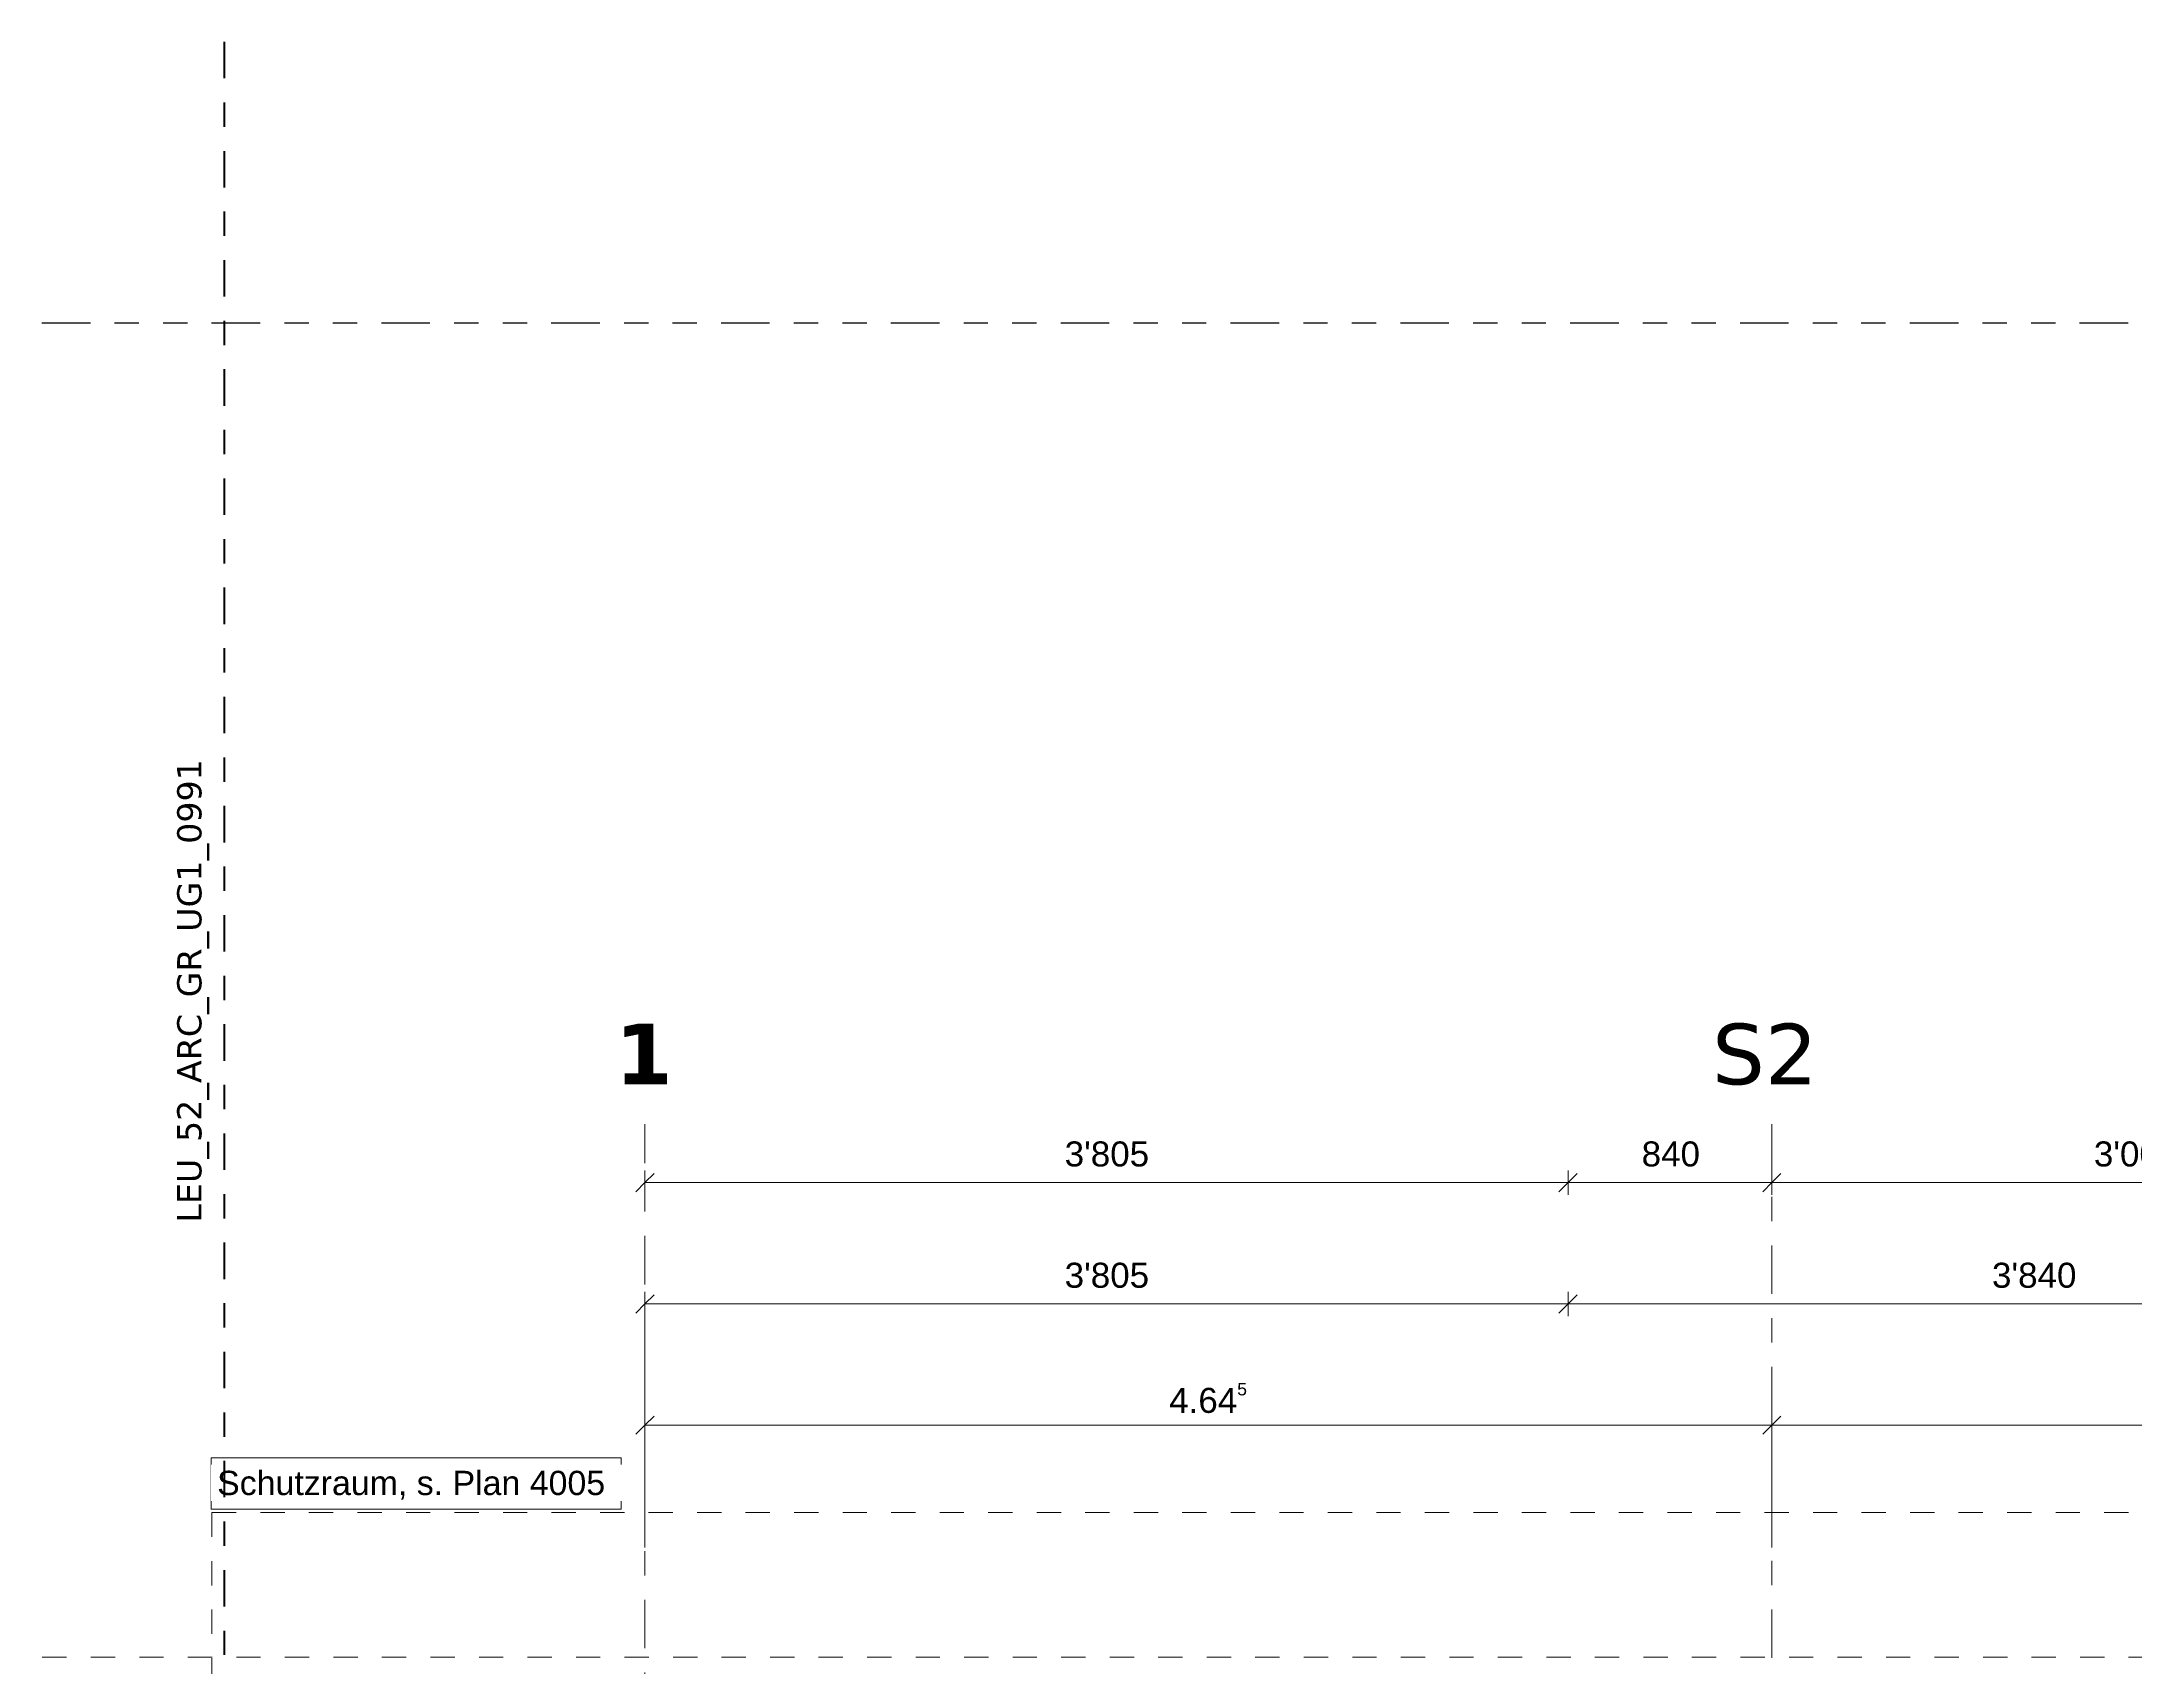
# Model space of a CAD drawing. Header units: metres. Extents: x -35.6 to 33, y -4 to 38.1.
# Drawn here: x -33.71 to -25.08, y 31.41 to 38.1 of the extents above; entities that cross this region are included whole.
import ezdxf

# ---------------------------------------------------------------- set-up
doc = ezdxf.new("R2010")
doc.units = ezdxf.units.M
for name, pattern in [('_Grundgrenze_', [0.45, 0.2, -0.05, 0.05, -0.05, 0.05, -0.05]), ('_Rasterlinie_', [0.375, 0.2, -0.05, 0.075, -0.05]), ('_Strichliert - Fein_', [0.15, 0.1, -0.05]), ('Strichpunkt - Fein', [0.2, 0.1, -0.05, 0, -0.05]), ('Strichpunkt - Mittel', [0.35, 0.15, -0.1, 0, -0.1]), ('Strichpunkt - Weit', [0.5, 0.2, -0.15, 0, -0.15])]:
    doc.linetypes.add(name, pattern=pattern)
for name, color, linetype, lineweight in [('A-____-____-DIMS', 7, 'Continuous', 5), ('A-____-____-DIMS-50', 7, 'Continuous', 5), ('A-____-NOTE-TEXT', 7, 'Continuous', 9), ('A-DETL-GENF-OTLN', 7, 'Continuous', 9), ('S-GRID-____-OTLN', 7, 'Continuous', 5)]:
    doc.layers.add(name, color=color, linetype=linetype, lineweight=lineweight)
for name, color, linetype, lineweight, true_color in [('A-____-MATC-OTLN', 7, 'Strichpunkt - Mittel', 40, 0x0080ff), ('A-DETL-____-OTLN', 5, 'Continuous', 9, 0x0000ff), ('C-PROP-LINE-OTLN', 7, '_Grundgrenze_', 25, 0x800000), ('G-____-____-SYMB', 7, 'Strichpunkt - Weit', 5, 0x008080), ('S-GRID-____-IDEN', 7, 'Continuous', 9, 0x5555aa)]:
    doc.layers.add(name, color=color, linetype=linetype, lineweight=lineweight, true_color=true_color)
doc.styles.add('Arial', font='arial.ttf', dxfattribs={"height": 0.1})
doc.styles.add('Arial_B', font='arial.ttf', dxfattribs={"height": 0.103175})
doc.styles.add('Verdana_2', font='verdana.ttf', dxfattribs={"height": 0.1})
doc.styles.add('Verdana_B', font='verdana.ttf', dxfattribs={"height": 0.25})
doc.dimstyles.new('SUB_Rohbau', dxfattribs={"dimscale": 0.3048, "dimtxt": 0.102026, "dimasz": 0.246063, "dimexe": 0.164042, "dimexo": 0.0625, "dimgap": 0.123031, "dimtad": 1, "dimdec": 0, "dimlfac": 1000, "dimzin": 0, "dimdsep": 46, "dimtxsty": 'Arial_B', "dimblk1": 'OBLIQUE', "dimblk2": 'OBLIQUE', "dimsah": 1, "dimcen": 0.09, "dimazin": 0, "dimtfac": 1, "dimtdec": 4, "dimtix": 1, "dimtmove": 0, "dimatfit": 3, "dimfxl": 0.164042, "dimfxlon": 1, "dimtvp": 1, "dimtfill": 1, "dimtolj": 1, "dimtzin": 0, "dimarcsym": 2})
doc.dimstyles.new('SUB_Rohbau_Aussen_Vermassung', dxfattribs={"dimscale": 0.3048, "dimtxt": 0.102026, "dimasz": 0.246063, "dimexe": 0.164042, "dimexo": 0.0625, "dimgap": 0.123031, "dimtad": 1, "dimrnd": 0.005, "dimzin": 0, "dimdsep": 46, "dimtxsty": 'Arial_B', "dimblk1": 'OBLIQUE', "dimblk2": 'OBLIQUE', "dimsah": 1, "dimcen": 0.09, "dimazin": 0, "dimtfac": 1, "dimtdec": 4, "dimtix": 1, "dimtmove": 0, "dimatfit": 3, "dimfxl": 1.64042, "dimfxlon": 1, "dimtvp": 1, "dimtfill": 1, "dimtolj": 1, "dimtzin": 0, "dimarcsym": 2})

# ---------------------------------------------------------------- blocks, each defined once
blk = doc.blocks.new('Family - ___-13919876--01_UG_OK_FFB_AF_ro')
at = {"layer": 'C-PROP-LINE-OTLN'}
blk.add_line((-33.7091, 36.9456), (23.307, 36.9456), dxfattribs=at)
blk = doc.blocks.new('DE_Detailverweis - mit_Rahmen-56961560--01_UG_OK_FFB_AF_ro')
at = {"layer": 'A-DETL-GENF-OTLN', "color": 30, "linetype": 'Strichpunkt - Fein', "true_color": 0xff8000}
for q in [(38.935, 14.2248), (0, 0)]:
    blk.add_line((0, 14.2248), q, dxfattribs=at)
blk = doc.blocks.new('DIMBLOCK1--01_UG_OK_FFB_AF_ro')
at = {"layer": 'A-____-____-DIMS-50'}
for p, q in [((-31.223, 32.4016), (-31.223, 32.4516)), ((-31.223, 32.4016), (-31.1855, 32.4391)), ((-26.578, 32.4016), (-26.578, 32.4516)), ((-26.578, 32.4016), (-26.5405, 32.4391)), ((-31.223, 32.4016), (-31.2605, 32.3641)), ((-31.223, 32.4016), (-26.578, 32.4016)), ((-31.223, 32.4016), (-31.223, 31.8977)), ((-26.578, 32.4016), (-26.6155, 32.3641)), ((-26.578, 32.4016), (-26.578, 31.8977))]:
    blk.add_line(p, q, dxfattribs=at)
at = {"layer": 'A-____-____-DIMS-50', "color": 0, "insert": (-29.0622, 32.5762), "char_height": 0.103175, "width": 0.388091, "attachment_point": 1, "line_spacing_factor": 0.941778, "style": 'Arial_B', "bg_fill": 3, "box_fill_scale": 1.25, "bg_fill_color": 256, "bg_fill_true_color": 13158600, "bg_fill_transparency": 0}
blk.add_mtext('4.64\\A2\\H0.5x;\\S5^  ;\\H2x;', dxfattribs=at)
blk = doc.blocks.new('_Oblique')
at = {"color": 0, "linetype": 'ByBlock', "lineweight": -2}
blk.add_line((-0.5, -0.5), (0.5, 0.5), dxfattribs=at)
blk = doc.blocks.new('DIMBLOCK2--01_UG_OK_FFB_AF_ro')
at = {"layer": 'A-____-____-DIMS-50'}
for p, q in [((-26.578, 32.4016), (-26.578, 32.4516)), ((-26.578, 32.4016), (-26.5405, 32.4391)), ((-21.988, 32.4016), (-21.988, 32.4516)), ((-21.988, 32.4016), (-21.9505, 32.4391)), ((-26.578, 32.4016), (-26.6155, 32.3641)), ((-26.578, 32.4016), (-21.988, 32.4016)), ((-26.578, 32.4016), (-26.578, 31.8977)), ((-21.988, 32.4016), (-22.0255, 32.3641)), ((-21.988, 32.4016), (-21.988, 31.8977))]:
    blk.add_line(p, q, dxfattribs=at)
at = {"layer": 'A-____-____-DIMS-50', "color": 0, "insert": (-24.4187, 32.5762), "char_height": 0.10317, "width": 0.325653, "attachment_point": 1, "line_spacing_factor": 0.941778, "style": 'Arial_B', "bg_fill": 3, "box_fill_scale": 1.25, "bg_fill_color": 256, "bg_fill_true_color": 13158600, "bg_fill_transparency": 0}
blk.add_mtext('4.59', dxfattribs=at)
blk = doc.blocks.new('DIMBLOCK1139--01_UG_OK_FFB_AF_ro')
at = {"layer": 'A-____-____-DIMS-50'}
for p, q in [((-31.223, 32.9016), (-31.223, 32.9516)), ((-27.418, 32.9016), (-27.418, 32.9516)), ((-31.223, 32.9016), (-31.2605, 32.8641)), ((-31.223, 32.9016), (-31.1855, 32.9391)), ((-31.223, 32.9016), (-27.418, 32.9016)), ((-31.223, 32.9016), (-31.223, 32.3977)), ((-27.418, 32.9016), (-27.4555, 32.8641)), ((-27.418, 32.9016), (-27.3805, 32.9391)), ((-27.418, 32.9016), (-27.418, 32.8516))]:
    blk.add_line(p, q, dxfattribs=at)
at = {"layer": 'A-____-____-DIMS-50', "color": 0, "insert": (-29.493, 33.0714), "char_height": 0.10317, "width": 0.413934, "attachment_point": 1, "line_spacing_factor": 0.941778, "style": 'Arial_B', "bg_fill": 3, "box_fill_scale": 1.25, "bg_fill_color": 256, "bg_fill_true_color": 13158600, "bg_fill_transparency": 0}
blk.add_mtext("3'805", dxfattribs=at)
blk = doc.blocks.new('DIMBLOCK1140--01_UG_OK_FFB_AF_ro')
at = {"layer": 'A-____-____-DIMS-50'}
for p, q in [((-27.418, 32.9016), (-27.418, 32.9516)), ((-23.578, 32.9016), (-23.578, 32.9516)), ((-27.418, 32.9016), (-27.4555, 32.8641)), ((-27.418, 32.9016), (-27.3805, 32.9391)), ((-27.418, 32.9016), (-23.578, 32.9016)), ((-27.418, 32.9016), (-27.418, 32.8516)), ((-23.578, 32.9016), (-23.6155, 32.8641)), ((-23.578, 32.9016), (-23.5405, 32.9391)), ((-23.578, 32.9016), (-23.578, 32.8546))]:
    blk.add_line(p, q, dxfattribs=at)
at = {"layer": 'A-____-____-DIMS-50', "color": 0, "insert": (-25.6705, 33.0714), "char_height": 0.10317, "width": 0.413934, "attachment_point": 1, "line_spacing_factor": 0.941778, "style": 'Arial_B', "bg_fill": 3, "box_fill_scale": 1.25, "bg_fill_color": 256, "bg_fill_true_color": 13158600, "bg_fill_transparency": 0}
blk.add_mtext("3'840", dxfattribs=at)
blk = doc.blocks.new('DIMBLOCK1152--01_UG_OK_FFB_AF_ro')
at = {"layer": 'A-____-____-DIMS-50'}
for p, q in [((-31.223, 33.4016), (-31.2605, 33.3641)), ((-31.223, 33.4016), (-31.223, 33.4516)), ((-31.223, 33.4016), (-31.1855, 33.4391)), ((-31.223, 33.4016), (-27.418, 33.4016)), ((-31.223, 33.4016), (-31.223, 33.3516)), ((-27.418, 33.4016), (-27.4555, 33.3641)), ((-27.418, 33.4016), (-27.418, 33.4516)), ((-27.418, 33.4016), (-27.3805, 33.4391)), ((-27.418, 33.4016), (-27.418, 33.3516))]:
    blk.add_line(p, q, dxfattribs=at)
at = {"layer": 'A-____-____-DIMS-50', "color": 0, "insert": (-29.493, 33.5714), "char_height": 0.10317, "width": 0.413934, "attachment_point": 1, "line_spacing_factor": 0.941778, "style": 'Arial_B', "bg_fill": 3, "box_fill_scale": 1.25, "bg_fill_color": 256, "bg_fill_true_color": 13158600, "bg_fill_transparency": 0}
blk.add_mtext("3'805", dxfattribs=at)
blk = doc.blocks.new('DIMBLOCK1153--01_UG_OK_FFB_AF_ro')
at = {"layer": 'A-____-____-DIMS-50'}
for p, q in [((-27.418, 33.4016), (-27.4555, 33.3641)), ((-27.418, 33.4016), (-27.418, 33.4516)), ((-27.418, 33.4016), (-27.3805, 33.4391)), ((-27.418, 33.4016), (-26.578, 33.4016)), ((-27.418, 33.4016), (-27.418, 33.3516)), ((-26.578, 33.4016), (-26.6155, 33.3641)), ((-26.578, 33.4016), (-26.578, 33.4516)), ((-26.578, 33.4016), (-26.5405, 33.4391)), ((-26.578, 33.4016), (-26.578, 33.3516))]:
    blk.add_line(p, q, dxfattribs=at)
at = {"layer": 'A-____-____-DIMS-50', "color": 0, "insert": (-27.1146, 33.5714), "char_height": 0.10317, "width": 0.279843, "attachment_point": 1, "line_spacing_factor": 0.941778, "style": 'Arial_B', "bg_fill": 3, "box_fill_scale": 1.25, "bg_fill_color": 256, "bg_fill_true_color": 13158600, "bg_fill_transparency": 0}
blk.add_mtext('840', dxfattribs=at)
blk = doc.blocks.new('DIMBLOCK1154--01_UG_OK_FFB_AF_ro')
at = {"layer": 'A-____-____-DIMS-50'}
for p, q in [((-26.578, 33.4016), (-26.6155, 33.3641)), ((-26.578, 33.4016), (-26.578, 33.4516)), ((-26.578, 33.4016), (-26.5405, 33.4391)), ((-26.578, 33.4016), (-23.578, 33.4016)), ((-26.578, 33.4016), (-26.578, 33.3516)), ((-23.578, 33.4016), (-23.6155, 33.3641)), ((-23.578, 33.4016), (-23.578, 33.4516)), ((-23.578, 33.4016), (-23.5405, 33.4391)), ((-23.578, 33.4016), (-23.578, 33.3516))]:
    blk.add_line(p, q, dxfattribs=at)
at = {"layer": 'A-____-____-DIMS-50', "color": 0, "insert": (-25.2505, 33.5714), "char_height": 0.10317, "width": 0.413934, "attachment_point": 1, "line_spacing_factor": 0.941778, "style": 'Arial_B', "bg_fill": 3, "box_fill_scale": 1.25, "bg_fill_color": 256, "bg_fill_true_color": 13158600, "bg_fill_transparency": 0}
blk.add_mtext("3'000", dxfattribs=at)

msp = doc.modelspace()

# ---------------------------------------------------------------- linework, layer by layer
at = {"layer": 'A-____-NOTE-TEXT', "color": 30, "lineweight": 5, "true_color": 0xff8000, "flags": 128}
msp.add_lwpolyline([(-33.0116, 32.2676), (-31.3211, 32.2676), (-31.3211, 32.0556), (-33.0116, 32.0556)], close=True, dxfattribs=at)
at = {"layer": 'A-DETL-____-OTLN', "color": 133, "linetype": '_Strichliert - Fein_', "true_color": 0x4cc3d9}
msp.add_line((26.3929, 31.4456), (-33.7091, 31.4456), dxfattribs=at)
at = {"layer": 'S-GRID-____-OTLN', "color": 8, "linetype": '_Rasterlinie_', "true_color": 0x808080}
msp.add_line((-26.578, 33.6425), (-26.578, 15.5711), dxfattribs=at)

# ---------------------------------------------------------------- block references
at = {"layer": 'A-DETL-GENF-OTLN', "color": 30, "true_color": 0xff8000}
msp.add_blockref('DE_Detailverweis - mit_Rahmen-56961560--01_UG_OK_FFB_AF_ro', (-33.008, 17.8166), dxfattribs=at)
at = {"layer": 'C-PROP-LINE-OTLN'}
msp.add_blockref('Family - ___-13919876--01_UG_OK_FFB_AF_ro', (0, 0), dxfattribs=at)

# ---------------------------------------------------------------- texts
at = {"layer": 'S-GRID-____-IDEN', "color": 8, "lineweight": 5, "true_color": 0x808080, "char_height": 0.25, "attachment_point": 1, "style": 'Verdana_B'}
for s, insert, width in [('\\fVerdana|b1|i0|c0|p34|;1', (-31.347, 34.057), 0.296624), ('S2', (-26.8245, 34.057), 0.593249)]:
    msp.add_mtext(s, dxfattribs=dict(at, insert=insert, width=width))

# ---------------------------------------------------------------- next in the draw order: texts
at = {"layer": 'A-____-NOTE-TEXT', "color": 30, "lineweight": 5, "true_color": 0xff8000, "insert": (-32.9866, 32.2136), "char_height": 0.1, "width": 1.984177, "attachment_point": 1, "style": 'Arial', "bg_fill": 3, "box_fill_scale": 1.25, "bg_fill_color": 256, "bg_fill_true_color": 13158600, "bg_fill_transparency": 0}
msp.add_mtext('Schutzraum, s. Plan 4005', dxfattribs=at)
at = {"layer": 'G-____-____-SYMB', "color": 150, "linetype": 'Continuous', "true_color": 0x0080ff, "insert": (-33.1513, 33.2368), "char_height": 0.1, "width": 2.493248, "attachment_point": 1, "rotation": 90, "style": 'Verdana_2', "bg_fill": 3, "box_fill_scale": 1.25, "bg_fill_color": 256, "bg_fill_true_color": 13158600, "bg_fill_transparency": 0}
msp.add_mtext('LEU_52_ARC_GR_UG1_0991', dxfattribs=at)

# ---------------------------------------------------------------- next in the draw order: texts
at = {"layer": 'A-____-NOTE-TEXT', "color": 30, "lineweight": 5, "true_color": 0xff8000, "insert": (-32.9866, 32.2136), "char_height": 0.1, "width": 1.984177, "attachment_point": 1, "style": 'Arial', "bg_fill": 3, "box_fill_scale": 1.25, "bg_fill_color": 256, "bg_fill_true_color": 13158600, "bg_fill_transparency": 0}
msp.add_mtext('Schutzraum, s. Plan 4005', dxfattribs=at)

# ---------------------------------------------------------------- next in the draw order: linework, layer by layer
at = {"layer": 'A-____-MATC-OTLN'}
msp.add_line((-32.958, 38.1043), (-32.958, -3.5122), dxfattribs=at)
at = {"layer": 'S-GRID-____-OTLN', "color": 8, "linetype": '_Rasterlinie_', "true_color": 0x808080}
msp.add_line((-31.223, -3.518), (-31.223, 33.6425), dxfattribs=at)

# ---------------------------------------------------------------- next in the draw order: dimensions: what is measured, and where the dimension line sits
at = {"layer": 'A-____-____-DIMS'}
dim = msp.add_linear_dim(base=(-27.418, 33.4016), p1=(-31.223, 33.4516), p2=(-27.418, 33.3516), dimstyle='SUB_Rohbau', override={"dimpost": '<>', "dimfxl": 3.806314}, dxfattribs=at)
dim.commit()
dim.dimension.update_dxf_attribs({"geometry": 'DIMBLOCK1152--01_UG_OK_FFB_AF_ro', "text_midpoint": (-29.3205, 33.4918)})
dim = msp.add_linear_dim(base=(-26.578, 32.4016), p1=(-31.223, 31.8977), p2=(-26.578, 31.8977), text='\\A1;4.64\\Q;{\\A1;{\\H0.5x;\\S5^ ;}}', dimstyle='SUB_Rohbau_Aussen_Vermassung', override={"dimpost": '<>', "dimfxl": 4.645}, dxfattribs=at)
dim.commit()
dim.dimension.update_dxf_attribs({"geometry": 'DIMBLOCK1--01_UG_OK_FFB_AF_ro', "text_midpoint": (-28.9005, 32.4917)})

# ---------------------------------------------------------------- next in the draw order: dimensions: what is measured, and where the dimension line sits
for base, p1, p2, dimstyle, override, picture, middle in [((-26.578, 33.4016), (-27.418, 33.3516), (-26.578, 33.4516), 'SUB_Rohbau', {"dimpost": '<>', "dimfxl": 0.845931}, 'DIMBLOCK1153--01_UG_OK_FFB_AF_ro', (-26.998, 33.4918)), ((-27.418, 32.9016), (-31.223, 32.3977), (-27.418, 32.8516), 'SUB_Rohbau', {"dimpost": '<>', "dimfxl": 3.831978}, 'DIMBLOCK1139--01_UG_OK_FFB_AF_ro', (-29.3205, 32.9918)), ((-21.988, 32.4016), (-26.578, 31.8977), (-21.988, 31.8977), 'SUB_Rohbau_Aussen_Vermassung', {"dimpost": '<>', "dimfxl": 4.59}, 'DIMBLOCK2--01_UG_OK_FFB_AF_ro', (-24.283, 32.4918))]:
    dim = msp.add_linear_dim(base=base, p1=p1, p2=p2, dimstyle=dimstyle, override=override, dxfattribs=at)
    dim.commit()
    dim.dimension.update_dxf_attribs({"geometry": picture, "text_midpoint": middle})

# ---------------------------------------------------------------- next in the draw order: dimensions: what is measured, and where the dimension line sits
for base, p1, p2, override, picture, middle in [((-23.578, 33.4016), (-26.578, 33.4516), (-23.578, 33.3516), {"dimpost": '<>', "dimfxl": 3.001666}, 'DIMBLOCK1154--01_UG_OK_FFB_AF_ro', (-25.078, 33.4917)), ((-23.578, 32.9016), (-27.418, 32.8516), (-23.578, 32.8546), {"dimpost": '<>', "dimfxl": 3.840001}, 'DIMBLOCK1140--01_UG_OK_FFB_AF_ro', (-25.498, 32.9918))]:
    dim = msp.add_linear_dim(base=base, p1=p1, p2=p2, dimstyle='SUB_Rohbau', override=override, dxfattribs=at)
    dim.commit()
    dim.dimension.update_dxf_attribs({"geometry": picture, "text_midpoint": middle})

doc.saveas('drawing.dxf')
